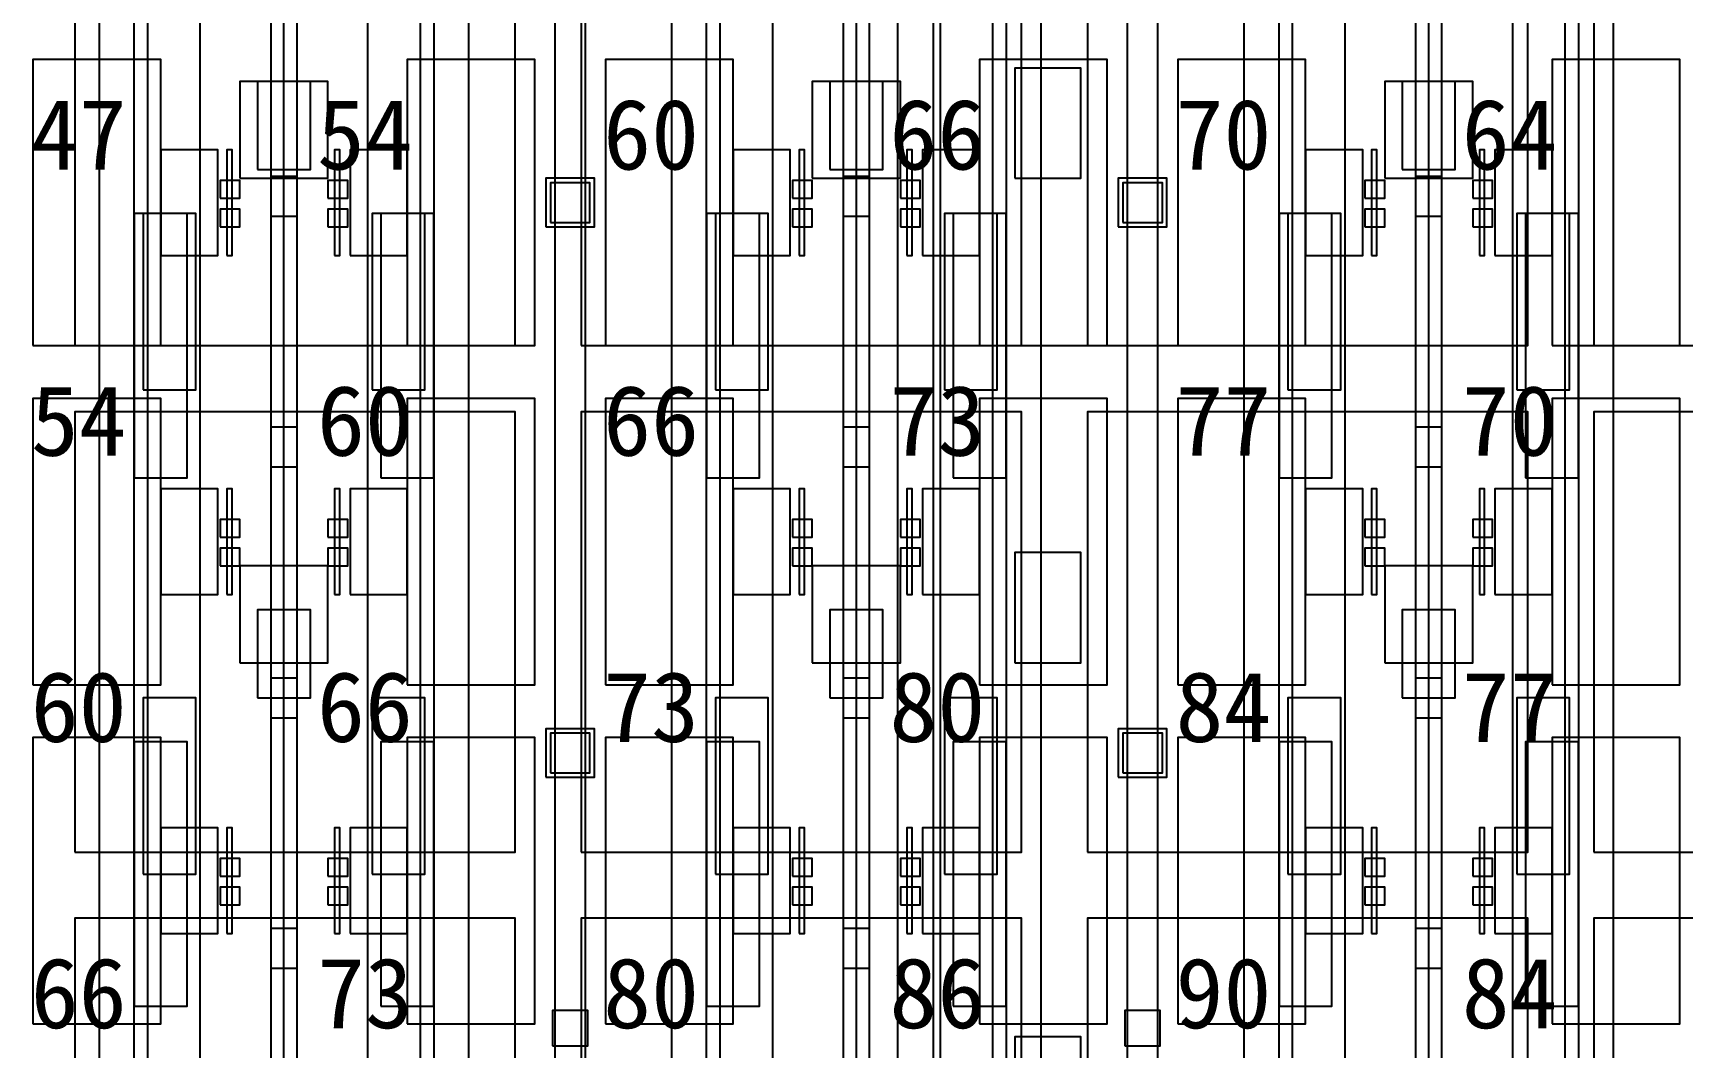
# Model space of a CAD drawing. Header units: metres. Extents: x -1640 to 1560, y -268 to 2338.
# Drawn here: x -234.45 to -196.97, y 999.05 to 1022.1 of the extents above; entities that cross this region are included whole.
import ezdxf

# ---------------------------------------------------------------- set-up
doc = ezdxf.new("R2010")
doc.units = ezdxf.units.M
for name, color, linetype in [('1F_CHL', 4, 'Continuous'), ('1F_PUMP', 2, 'Continuous'), ('1F_SCR', 3, 'Continuous'), ('1F_STRUCT_COLUMN', 8, 'Continuous'), ('2F_CSF_LATERAL_RACK_CONCEPT', 9, 'Continuous'), ('2F_RFG', 5, 'Continuous'), ('2F_STRUCT_COLUMN', 8, 'Continuous'), ('2F_VMB', 6, 'Continuous'), ('3F_CLEANROOM_OVERHEAD_PIPE_DUCT_CONCEPT', 9, 'Continuous'), ('3F_CVD', 3, 'Continuous'), ('3F_EHS_EGRESS_DIST_M', 2, 'Continuous'), ('3F_FOUP', 5, 'Continuous'), ('3F_OHT', 9, 'Continuous'), ('3F_OHTV', 1, 'Continuous'), ('3F_STRUCT_COLUMN', 8, 'Continuous'), ('3F_TBAR', 6, 'Continuous'), ('4F_FFU', 1, 'Continuous'), ('4F_STRUCT_PLENUM_TRUSS_CONCEPT', 9, 'Continuous'), ('5F_CHL', 4, 'Continuous'), ('5F_PUMP', 2, 'Continuous'), ('5F_SCR', 3, 'Continuous'), ('5F_STRUCT_COLUMN', 8, 'Continuous'), ('6F_CSF_LATERAL_RACK_CONCEPT', 9, 'Continuous'), ('6F_RFG', 5, 'Continuous'), ('6F_STRUCT_COLUMN', 8, 'Continuous'), ('6F_VMB', 6, 'Continuous'), ('7F_CLEANROOM_OVERHEAD_PIPE_DUCT_CONCEPT', 9, 'Continuous'), ('7F_CVD', 3, 'Continuous'), ('7F_EHS_EGRESS_DIST_M', 2, 'Continuous'), ('7F_FOUP', 5, 'Continuous'), ('7F_OHT', 9, 'Continuous'), ('7F_OHTV', 1, 'Continuous'), ('7F_STRUCT_COLUMN', 8, 'Continuous'), ('7F_TBAR', 6, 'Continuous'), ('8F_FFU', 1, 'Continuous'), ('8F_STRUCT_PLENUM_TRUSS_CONCEPT', 9, 'Continuous'), ('EHS_TREATED_EXHAUST', 30, 'Continuous'), ('UTIL_PCW.R_CONCEPT', 1, 'Continuous'), ('UTIL_PCW.S_CONCEPT', 6, 'Continuous')]:
    doc.layers.add(name, color=color, linetype=linetype)

msp = doc.modelspace()

# ---------------------------------------------------------------- linework, layer by layer
at = {"layer": '1F_CHL'}
for points in [[(-212.15, 1018.8), (-210.65, 1018.8), (-210.65, 1021.3), (-212.15, 1021.3)], [(-212.15, 1007.8), (-210.65, 1007.8), (-210.65, 1010.3), (-212.15, 1010.3)], [(-212.15, 996.8), (-210.65, 996.8), (-210.65, 999.3), (-212.15, 999.3)]]:
    msp.add_lwpolyline(points, close=True, dxfattribs=at)
at = {"layer": '1F_PUMP'}
for points in [[(-231.95, 1014), (-230.75, 1014), (-230.75, 1018), (-231.95, 1018)], [(-226.75, 1014), (-225.55, 1014), (-225.55, 1018), (-226.75, 1018)], [(-218.95, 1014), (-217.75, 1014), (-217.75, 1018), (-218.95, 1018)], [(-213.75, 1014), (-212.55, 1014), (-212.55, 1018), (-213.75, 1018)], [(-205.95, 1014), (-204.75, 1014), (-204.75, 1018), (-205.95, 1018)], [(-200.75, 1014), (-199.55, 1014), (-199.55, 1018), (-200.75, 1018)], [(-231.95, 1003), (-230.75, 1003), (-230.75, 1007), (-231.95, 1007)], [(-226.75, 1003), (-225.55, 1003), (-225.55, 1007), (-226.75, 1007)], [(-218.95, 1003), (-217.75, 1003), (-217.75, 1007), (-218.95, 1007)], [(-213.75, 1003), (-212.55, 1003), (-212.55, 1007), (-213.75, 1007)], [(-205.95, 1003), (-204.75, 1003), (-204.75, 1007), (-205.95, 1007)], [(-200.75, 1003), (-199.55, 1003), (-199.55, 1007), (-200.75, 1007)]]:
    msp.add_lwpolyline(points, close=True, dxfattribs=at)
at = {"layer": '1F_SCR'}
for points in [[(-229.75, 1018.8), (-227.75, 1018.8), (-227.75, 1021), (-229.75, 1021)], [(-216.75, 1018.8), (-214.75, 1018.8), (-214.75, 1021), (-216.75, 1021)], [(-203.75, 1018.8), (-201.75, 1018.8), (-201.75, 1021), (-203.75, 1021)], [(-229.75, 1007.8), (-227.75, 1007.8), (-227.75, 1010), (-229.75, 1010)], [(-216.75, 1007.8), (-214.75, 1007.8), (-214.75, 1010), (-216.75, 1010)], [(-203.75, 1007.8), (-201.75, 1007.8), (-201.75, 1010), (-203.75, 1010)]]:
    msp.add_lwpolyline(points, close=True, dxfattribs=at)
at = {"layer": '1F_STRUCT_COLUMN'}
for points in [[(-222.8, 1017.7), (-221.7, 1017.7), (-221.7, 1018.8), (-222.8, 1018.8)], [(-209.8, 1017.7), (-208.7, 1017.7), (-208.7, 1018.8), (-209.8, 1018.8)], [(-222.8, 1005.2), (-221.7, 1005.2), (-221.7, 1006.3), (-222.8, 1006.3)], [(-209.8, 1005.2), (-208.7, 1005.2), (-208.7, 1006.3), (-209.8, 1006.3)]]:
    msp.add_lwpolyline(points, close=True, dxfattribs=at)
at = {"layer": '2F_CSF_LATERAL_RACK_CONCEPT'}
for points in [[(-232.95, 891), (-232.15, 891), (-232.15, 1041), (-232.95, 1041)], [(-225.35, 891), (-224.55, 891), (-224.55, 1041), (-225.35, 1041)], [(-219.95, 891), (-219.15, 891), (-219.15, 1041), (-219.95, 1041)], [(-212.35, 891), (-211.55, 891), (-211.55, 1041), (-212.35, 1041)], [(-206.95, 891), (-206.15, 891), (-206.15, 1041), (-206.95, 1041)], [(-199.35, 891), (-198.55, 891), (-198.55, 1041), (-199.35, 1041)]]:
    msp.add_lwpolyline(points, close=True, dxfattribs=at)
at = {"layer": '2F_RFG'}
for points in [[(-232.15, 1012), (-230.95, 1012), (-230.95, 1018), (-232.15, 1018)], [(-226.55, 1012), (-225.35, 1012), (-225.35, 1018), (-226.55, 1018)], [(-219.15, 1012), (-217.95, 1012), (-217.95, 1018), (-219.15, 1018)], [(-213.55, 1012), (-212.35, 1012), (-212.35, 1018), (-213.55, 1018)], [(-206.15, 1012), (-204.95, 1012), (-204.95, 1018), (-206.15, 1018)], [(-200.55, 1012), (-199.35, 1012), (-199.35, 1018), (-200.55, 1018)], [(-232.15, 1000), (-230.95, 1000), (-230.95, 1006), (-232.15, 1006)], [(-226.55, 1000), (-225.35, 1000), (-225.35, 1006), (-226.55, 1006)], [(-219.15, 1000), (-217.95, 1000), (-217.95, 1006), (-219.15, 1006)], [(-213.55, 1000), (-212.35, 1000), (-212.35, 1006), (-213.55, 1006)], [(-206.15, 1000), (-204.95, 1000), (-204.95, 1006), (-206.15, 1006)], [(-200.55, 1000), (-199.35, 1000), (-199.35, 1006), (-200.55, 1006)]]:
    msp.add_lwpolyline(points, close=True, dxfattribs=at)
at = {"layer": '2F_STRUCT_COLUMN'}
for points in [[(-222.7, 1017.8), (-221.8, 1017.8), (-221.8, 1018.7), (-222.7, 1018.7)], [(-209.7, 1017.8), (-208.8, 1017.8), (-208.8, 1018.7), (-209.7, 1018.7)], [(-222.7, 1005.3), (-221.8, 1005.3), (-221.8, 1006.2), (-222.7, 1006.2)], [(-209.7, 1005.3), (-208.8, 1005.3), (-208.8, 1006.2), (-209.7, 1006.2)]]:
    msp.add_lwpolyline(points, close=True, dxfattribs=at)
at = {"layer": '2F_VMB'}
for points in [[(-229.35, 1019), (-228.15, 1019), (-228.15, 1021), (-229.35, 1021)], [(-216.35, 1019), (-215.15, 1019), (-215.15, 1021), (-216.35, 1021)], [(-203.35, 1019), (-202.15, 1019), (-202.15, 1021), (-203.35, 1021)], [(-229.35, 1007), (-228.15, 1007), (-228.15, 1009), (-229.35, 1009)], [(-216.35, 1007), (-215.15, 1007), (-215.15, 1009), (-216.35, 1009)], [(-203.35, 1007), (-202.15, 1007), (-202.15, 1009), (-203.35, 1009)]]:
    msp.add_lwpolyline(points, close=True, dxfattribs=at)
at = {"layer": '3F_CLEANROOM_OVERHEAD_PIPE_DUCT_CONCEPT'}
for points in [[(-231.85, 890), (-230.65, 890), (-230.65, 1042), (-231.85, 1042)], [(-226.85, 890), (-225.65, 890), (-225.65, 1042), (-226.85, 1042)], [(-218.85, 890), (-217.65, 890), (-217.65, 1042), (-218.85, 1042)], [(-213.85, 890), (-212.65, 890), (-212.65, 1042), (-213.85, 1042)], [(-205.85, 890), (-204.65, 890), (-204.65, 1042), (-205.85, 1042)], [(-200.85, 890), (-199.65, 890), (-199.65, 1042), (-200.85, 1042)]]:
    msp.add_lwpolyline(points, close=True, dxfattribs=at)
at = {"layer": '3F_CVD'}
for points in [[(-234.45, 1015), (-231.55, 1015), (-231.55, 1021.5), (-234.45, 1021.5)], [(-225.95, 1015), (-223.05, 1015), (-223.05, 1021.5), (-225.95, 1021.5)], [(-221.45, 1015), (-218.55, 1015), (-218.55, 1021.5), (-221.45, 1021.5)], [(-212.95, 1015), (-210.05, 1015), (-210.05, 1021.5), (-212.95, 1021.5)], [(-208.45, 1015), (-205.55, 1015), (-205.55, 1021.5), (-208.45, 1021.5)], [(-199.95, 1015), (-197.05, 1015), (-197.05, 1021.5), (-199.95, 1021.5)], [(-231.55, 1017.05), (-230.25, 1017.05), (-230.25, 1019.45), (-231.55, 1019.45)], [(-227.25, 1017.05), (-225.95, 1017.05), (-225.95, 1019.45), (-227.25, 1019.45)], [(-218.55, 1017.05), (-217.25, 1017.05), (-217.25, 1019.45), (-218.55, 1019.45)], [(-214.25, 1017.05), (-212.95, 1017.05), (-212.95, 1019.45), (-214.25, 1019.45)], [(-205.55, 1017.05), (-204.25, 1017.05), (-204.25, 1019.45), (-205.55, 1019.45)], [(-201.25, 1017.05), (-199.95, 1017.05), (-199.95, 1019.45), (-201.25, 1019.45)], [(-234.45, 1007.3), (-231.55, 1007.3), (-231.55, 1013.8), (-234.45, 1013.8)], [(-225.95, 1007.3), (-223.05, 1007.3), (-223.05, 1013.8), (-225.95, 1013.8)], [(-221.45, 1007.3), (-218.55, 1007.3), (-218.55, 1013.8), (-221.45, 1013.8)], [(-212.95, 1007.3), (-210.05, 1007.3), (-210.05, 1013.8), (-212.95, 1013.8)], [(-208.45, 1007.3), (-205.55, 1007.3), (-205.55, 1013.8), (-208.45, 1013.8)], [(-199.95, 1007.3), (-197.05, 1007.3), (-197.05, 1013.8), (-199.95, 1013.8)], [(-231.55, 1009.35), (-230.25, 1009.35), (-230.25, 1011.75), (-231.55, 1011.75)], [(-227.25, 1009.35), (-225.95, 1009.35), (-225.95, 1011.75), (-227.25, 1011.75)], [(-218.55, 1009.35), (-217.25, 1009.35), (-217.25, 1011.75), (-218.55, 1011.75)], [(-214.25, 1009.35), (-212.95, 1009.35), (-212.95, 1011.75), (-214.25, 1011.75)], [(-205.55, 1009.35), (-204.25, 1009.35), (-204.25, 1011.75), (-205.55, 1011.75)], [(-201.25, 1009.35), (-199.95, 1009.35), (-199.95, 1011.75), (-201.25, 1011.75)], [(-234.45, 999.6), (-231.55, 999.6), (-231.55, 1006.1), (-234.45, 1006.1)], [(-225.95, 999.6), (-223.05, 999.6), (-223.05, 1006.1), (-225.95, 1006.1)], [(-221.45, 999.6), (-218.55, 999.6), (-218.55, 1006.1), (-221.45, 1006.1)], [(-212.95, 999.6), (-210.05, 999.6), (-210.05, 1006.1), (-212.95, 1006.1)], [(-208.45, 999.6), (-205.55, 999.6), (-205.55, 1006.1), (-208.45, 1006.1)], [(-199.95, 999.6), (-197.05, 999.6), (-197.05, 1006.1), (-199.95, 1006.1)], [(-231.55, 1001.65), (-230.25, 1001.65), (-230.25, 1004.05), (-231.55, 1004.05)], [(-227.25, 1001.65), (-225.95, 1001.65), (-225.95, 1004.05), (-227.25, 1004.05)], [(-218.55, 1001.65), (-217.25, 1001.65), (-217.25, 1004.05), (-218.55, 1004.05)], [(-214.25, 1001.65), (-212.95, 1001.65), (-212.95, 1004.05), (-214.25, 1004.05)], [(-205.55, 1001.65), (-204.25, 1001.65), (-204.25, 1004.05), (-205.55, 1004.05)], [(-201.25, 1001.65), (-199.95, 1001.65), (-199.95, 1004.05), (-201.25, 1004.05)]]:
    msp.add_lwpolyline(points, close=True, dxfattribs=at)
at = {"layer": '3F_FOUP'}
for points in [[(-230.2, 1018.35), (-229.75, 1018.35), (-229.75, 1018.75), (-230.2, 1018.75)], [(-227.75, 1018.35), (-227.3, 1018.35), (-227.3, 1018.75), (-227.75, 1018.75)], [(-217.2, 1018.35), (-216.75, 1018.35), (-216.75, 1018.75), (-217.2, 1018.75)], [(-214.75, 1018.35), (-214.3, 1018.35), (-214.3, 1018.75), (-214.75, 1018.75)], [(-204.2, 1018.35), (-203.75, 1018.35), (-203.75, 1018.75), (-204.2, 1018.75)], [(-201.75, 1018.35), (-201.3, 1018.35), (-201.3, 1018.75), (-201.75, 1018.75)], [(-230.2, 1017.7), (-229.75, 1017.7), (-229.75, 1018.1), (-230.2, 1018.1)], [(-227.75, 1017.7), (-227.3, 1017.7), (-227.3, 1018.1), (-227.75, 1018.1)], [(-217.2, 1017.7), (-216.75, 1017.7), (-216.75, 1018.1), (-217.2, 1018.1)], [(-214.75, 1017.7), (-214.3, 1017.7), (-214.3, 1018.1), (-214.75, 1018.1)], [(-204.2, 1017.7), (-203.75, 1017.7), (-203.75, 1018.1), (-204.2, 1018.1)], [(-201.75, 1017.7), (-201.3, 1017.7), (-201.3, 1018.1), (-201.75, 1018.1)], [(-230.2, 1010.65), (-229.75, 1010.65), (-229.75, 1011.05), (-230.2, 1011.05)], [(-227.75, 1010.65), (-227.3, 1010.65), (-227.3, 1011.05), (-227.75, 1011.05)], [(-217.2, 1010.65), (-216.75, 1010.65), (-216.75, 1011.05), (-217.2, 1011.05)], [(-214.75, 1010.65), (-214.3, 1010.65), (-214.3, 1011.05), (-214.75, 1011.05)], [(-204.2, 1010.65), (-203.75, 1010.65), (-203.75, 1011.05), (-204.2, 1011.05)], [(-201.75, 1010.65), (-201.3, 1010.65), (-201.3, 1011.05), (-201.75, 1011.05)], [(-230.2, 1010), (-229.75, 1010), (-229.75, 1010.4), (-230.2, 1010.4)], [(-227.75, 1010), (-227.3, 1010), (-227.3, 1010.4), (-227.75, 1010.4)], [(-217.2, 1010), (-216.75, 1010), (-216.75, 1010.4), (-217.2, 1010.4)], [(-214.75, 1010), (-214.3, 1010), (-214.3, 1010.4), (-214.75, 1010.4)], [(-204.2, 1010), (-203.75, 1010), (-203.75, 1010.4), (-204.2, 1010.4)], [(-201.75, 1010), (-201.3, 1010), (-201.3, 1010.4), (-201.75, 1010.4)], [(-230.2, 1002.95), (-229.75, 1002.95), (-229.75, 1003.35), (-230.2, 1003.35)], [(-227.75, 1002.95), (-227.3, 1002.95), (-227.3, 1003.35), (-227.75, 1003.35)], [(-217.2, 1002.95), (-216.75, 1002.95), (-216.75, 1003.35), (-217.2, 1003.35)], [(-214.75, 1002.95), (-214.3, 1002.95), (-214.3, 1003.35), (-214.75, 1003.35)], [(-204.2, 1002.95), (-203.75, 1002.95), (-203.75, 1003.35), (-204.2, 1003.35)], [(-201.75, 1002.95), (-201.3, 1002.95), (-201.3, 1003.35), (-201.75, 1003.35)], [(-230.2, 1002.3), (-229.75, 1002.3), (-229.75, 1002.7), (-230.2, 1002.7)], [(-227.75, 1002.3), (-227.3, 1002.3), (-227.3, 1002.7), (-227.75, 1002.7)], [(-217.2, 1002.3), (-216.75, 1002.3), (-216.75, 1002.7), (-217.2, 1002.7)], [(-214.75, 1002.3), (-214.3, 1002.3), (-214.3, 1002.7), (-214.75, 1002.7)], [(-204.2, 1002.3), (-203.75, 1002.3), (-203.75, 1002.7), (-204.2, 1002.7)], [(-201.75, 1002.3), (-201.3, 1002.3), (-201.3, 1002.7), (-201.75, 1002.7)]]:
    msp.add_lwpolyline(points, close=True, dxfattribs=at)
at = {"layer": '3F_OHT'}
for p, q in [((-228.75, 970), (-228.75, 1042)), ((-215.75, 970), (-215.75, 1042)), ((-202.75, 970), (-202.75, 1042))]:
    msp.add_line(p, q, dxfattribs=at)
at = {"layer": '3F_OHTV'}
for points in [[(-229.05, 1017.94), (-228.45, 1017.94), (-228.45, 1018.84), (-229.05, 1018.84)], [(-216.05, 1017.94), (-215.45, 1017.94), (-215.45, 1018.84), (-216.05, 1018.84)], [(-203.05, 1017.94), (-202.45, 1017.94), (-202.45, 1018.84), (-203.05, 1018.84)], [(-229.05, 1012.25), (-228.45, 1012.25), (-228.45, 1013.15), (-229.05, 1013.15)], [(-216.05, 1012.25), (-215.45, 1012.25), (-215.45, 1013.15), (-216.05, 1013.15)], [(-203.05, 1012.25), (-202.45, 1012.25), (-202.45, 1013.15), (-203.05, 1013.15)], [(-229.05, 1006.55), (-228.45, 1006.55), (-228.45, 1007.45), (-229.05, 1007.45)], [(-216.05, 1006.55), (-215.45, 1006.55), (-215.45, 1007.45), (-216.05, 1007.45)], [(-203.05, 1006.55), (-202.45, 1006.55), (-202.45, 1007.45), (-203.05, 1007.45)], [(-229.05, 1000.86), (-228.45, 1000.86), (-228.45, 1001.76), (-229.05, 1001.76)], [(-216.05, 1000.86), (-215.45, 1000.86), (-215.45, 1001.76), (-216.05, 1001.76)], [(-203.05, 1000.86), (-202.45, 1000.86), (-202.45, 1001.76), (-203.05, 1001.76)]]:
    msp.add_lwpolyline(points, close=True, dxfattribs=at)
at = {"layer": '3F_STRUCT_COLUMN'}
for points in [[(-222.65, 999.1), (-221.85, 999.1), (-221.85, 999.9), (-222.65, 999.9)], [(-209.65, 999.1), (-208.85, 999.1), (-208.85, 999.9), (-209.65, 999.9)]]:
    msp.add_lwpolyline(points, close=True, dxfattribs=at)
at = {"layer": '3F_TBAR'}
for points in [[(-230.05, 1017.05), (-229.93, 1017.05), (-229.93, 1019.45), (-230.05, 1019.45)], [(-227.6, 1017.05), (-227.48, 1017.05), (-227.48, 1019.45), (-227.6, 1019.45)], [(-217.05, 1017.05), (-216.93, 1017.05), (-216.93, 1019.45), (-217.05, 1019.45)], [(-214.6, 1017.05), (-214.48, 1017.05), (-214.48, 1019.45), (-214.6, 1019.45)], [(-204.05, 1017.05), (-203.93, 1017.05), (-203.93, 1019.45), (-204.05, 1019.45)], [(-201.6, 1017.05), (-201.48, 1017.05), (-201.48, 1019.45), (-201.6, 1019.45)], [(-230.05, 1009.35), (-229.93, 1009.35), (-229.93, 1011.75), (-230.05, 1011.75)], [(-227.6, 1009.35), (-227.48, 1009.35), (-227.48, 1011.75), (-227.6, 1011.75)], [(-217.05, 1009.35), (-216.93, 1009.35), (-216.93, 1011.75), (-217.05, 1011.75)], [(-214.6, 1009.35), (-214.48, 1009.35), (-214.48, 1011.75), (-214.6, 1011.75)], [(-204.05, 1009.35), (-203.93, 1009.35), (-203.93, 1011.75), (-204.05, 1011.75)], [(-201.6, 1009.35), (-201.48, 1009.35), (-201.48, 1011.75), (-201.6, 1011.75)], [(-230.05, 1001.65), (-229.93, 1001.65), (-229.93, 1004.05), (-230.05, 1004.05)], [(-227.6, 1001.65), (-227.48, 1001.65), (-227.48, 1004.05), (-227.6, 1004.05)], [(-217.05, 1001.65), (-216.93, 1001.65), (-216.93, 1004.05), (-217.05, 1004.05)], [(-214.6, 1001.65), (-214.48, 1001.65), (-214.48, 1004.05), (-214.6, 1004.05)], [(-204.05, 1001.65), (-203.93, 1001.65), (-203.93, 1004.05), (-204.05, 1004.05)], [(-201.6, 1001.65), (-201.48, 1001.65), (-201.48, 1004.05), (-201.6, 1004.05)]]:
    msp.add_lwpolyline(points, close=True, dxfattribs=at)
at = {"layer": '4F_FFU'}
for points in [[(-233.5, 1015), (-223.5, 1015), (-223.5, 1025), (-233.5, 1025)], [(-222, 1015), (-212, 1015), (-212, 1025), (-222, 1025)], [(-210.5, 1015), (-200.5, 1015), (-200.5, 1025), (-210.5, 1025)], [(-199, 1015), (-189, 1015), (-189, 1025), (-199, 1025)], [(-233.5, 1003.5), (-223.5, 1003.5), (-223.5, 1013.5), (-233.5, 1013.5)], [(-222, 1003.5), (-212, 1003.5), (-212, 1013.5), (-222, 1013.5)], [(-210.5, 1003.5), (-200.5, 1003.5), (-200.5, 1013.5), (-210.5, 1013.5)], [(-199, 1003.5), (-189, 1003.5), (-189, 1013.5), (-199, 1013.5)], [(-233.5, 992), (-223.5, 992), (-223.5, 1002), (-233.5, 1002)], [(-222, 992), (-212, 992), (-212, 1002), (-222, 1002)], [(-210.5, 992), (-200.5, 992), (-200.5, 1002), (-210.5, 1002)], [(-199, 992), (-189, 992), (-189, 1002), (-199, 1002)]]:
    msp.add_lwpolyline(points, close=True, dxfattribs=at)
at = {"layer": '4F_STRUCT_PLENUM_TRUSS_CONCEPT'}
for points in [[(-222.6, 887), (-221.9, 887), (-221.9, 1045), (-222.6, 1045)], [(-209.6, 887), (-208.9, 887), (-208.9, 1045), (-209.6, 1045)]]:
    msp.add_lwpolyline(points, close=True, dxfattribs=at)
at = {"layer": '5F_CHL'}
for points in [[(-212.15, 1018.8), (-210.65, 1018.8), (-210.65, 1021.3), (-212.15, 1021.3)], [(-212.15, 1007.8), (-210.65, 1007.8), (-210.65, 1010.3), (-212.15, 1010.3)], [(-212.15, 996.8), (-210.65, 996.8), (-210.65, 999.3), (-212.15, 999.3)]]:
    msp.add_lwpolyline(points, close=True, dxfattribs=at)
at = {"layer": '5F_PUMP'}
for points in [[(-231.95, 1014), (-230.75, 1014), (-230.75, 1018), (-231.95, 1018)], [(-226.75, 1014), (-225.55, 1014), (-225.55, 1018), (-226.75, 1018)], [(-218.95, 1014), (-217.75, 1014), (-217.75, 1018), (-218.95, 1018)], [(-213.75, 1014), (-212.55, 1014), (-212.55, 1018), (-213.75, 1018)], [(-205.95, 1014), (-204.75, 1014), (-204.75, 1018), (-205.95, 1018)], [(-200.75, 1014), (-199.55, 1014), (-199.55, 1018), (-200.75, 1018)], [(-231.95, 1003), (-230.75, 1003), (-230.75, 1007), (-231.95, 1007)], [(-226.75, 1003), (-225.55, 1003), (-225.55, 1007), (-226.75, 1007)], [(-218.95, 1003), (-217.75, 1003), (-217.75, 1007), (-218.95, 1007)], [(-213.75, 1003), (-212.55, 1003), (-212.55, 1007), (-213.75, 1007)], [(-205.95, 1003), (-204.75, 1003), (-204.75, 1007), (-205.95, 1007)], [(-200.75, 1003), (-199.55, 1003), (-199.55, 1007), (-200.75, 1007)]]:
    msp.add_lwpolyline(points, close=True, dxfattribs=at)
at = {"layer": '5F_SCR'}
for points in [[(-229.75, 1018.8), (-227.75, 1018.8), (-227.75, 1021), (-229.75, 1021)], [(-216.75, 1018.8), (-214.75, 1018.8), (-214.75, 1021), (-216.75, 1021)], [(-203.75, 1018.8), (-201.75, 1018.8), (-201.75, 1021), (-203.75, 1021)], [(-229.75, 1007.8), (-227.75, 1007.8), (-227.75, 1010), (-229.75, 1010)], [(-216.75, 1007.8), (-214.75, 1007.8), (-214.75, 1010), (-216.75, 1010)], [(-203.75, 1007.8), (-201.75, 1007.8), (-201.75, 1010), (-203.75, 1010)]]:
    msp.add_lwpolyline(points, close=True, dxfattribs=at)
at = {"layer": '5F_STRUCT_COLUMN'}
for points in [[(-222.8, 1017.7), (-221.7, 1017.7), (-221.7, 1018.8), (-222.8, 1018.8)], [(-209.8, 1017.7), (-208.7, 1017.7), (-208.7, 1018.8), (-209.8, 1018.8)], [(-222.8, 1005.2), (-221.7, 1005.2), (-221.7, 1006.3), (-222.8, 1006.3)], [(-209.8, 1005.2), (-208.7, 1005.2), (-208.7, 1006.3), (-209.8, 1006.3)]]:
    msp.add_lwpolyline(points, close=True, dxfattribs=at)
at = {"layer": '6F_CSF_LATERAL_RACK_CONCEPT'}
for points in [[(-232.95, 891), (-232.15, 891), (-232.15, 1041), (-232.95, 1041)], [(-225.35, 891), (-224.55, 891), (-224.55, 1041), (-225.35, 1041)], [(-219.95, 891), (-219.15, 891), (-219.15, 1041), (-219.95, 1041)], [(-212.35, 891), (-211.55, 891), (-211.55, 1041), (-212.35, 1041)], [(-206.95, 891), (-206.15, 891), (-206.15, 1041), (-206.95, 1041)], [(-199.35, 891), (-198.55, 891), (-198.55, 1041), (-199.35, 1041)]]:
    msp.add_lwpolyline(points, close=True, dxfattribs=at)
at = {"layer": '6F_RFG'}
for points in [[(-232.15, 1012), (-230.95, 1012), (-230.95, 1018), (-232.15, 1018)], [(-226.55, 1012), (-225.35, 1012), (-225.35, 1018), (-226.55, 1018)], [(-219.15, 1012), (-217.95, 1012), (-217.95, 1018), (-219.15, 1018)], [(-213.55, 1012), (-212.35, 1012), (-212.35, 1018), (-213.55, 1018)], [(-206.15, 1012), (-204.95, 1012), (-204.95, 1018), (-206.15, 1018)], [(-200.55, 1012), (-199.35, 1012), (-199.35, 1018), (-200.55, 1018)], [(-232.15, 1000), (-230.95, 1000), (-230.95, 1006), (-232.15, 1006)], [(-226.55, 1000), (-225.35, 1000), (-225.35, 1006), (-226.55, 1006)], [(-219.15, 1000), (-217.95, 1000), (-217.95, 1006), (-219.15, 1006)], [(-213.55, 1000), (-212.35, 1000), (-212.35, 1006), (-213.55, 1006)], [(-206.15, 1000), (-204.95, 1000), (-204.95, 1006), (-206.15, 1006)], [(-200.55, 1000), (-199.35, 1000), (-199.35, 1006), (-200.55, 1006)]]:
    msp.add_lwpolyline(points, close=True, dxfattribs=at)
at = {"layer": '6F_STRUCT_COLUMN'}
for points in [[(-222.7, 1017.8), (-221.8, 1017.8), (-221.8, 1018.7), (-222.7, 1018.7)], [(-209.7, 1017.8), (-208.8, 1017.8), (-208.8, 1018.7), (-209.7, 1018.7)], [(-222.7, 1005.3), (-221.8, 1005.3), (-221.8, 1006.2), (-222.7, 1006.2)], [(-209.7, 1005.3), (-208.8, 1005.3), (-208.8, 1006.2), (-209.7, 1006.2)]]:
    msp.add_lwpolyline(points, close=True, dxfattribs=at)
at = {"layer": '6F_VMB'}
for points in [[(-229.35, 1019), (-228.15, 1019), (-228.15, 1021), (-229.35, 1021)], [(-216.35, 1019), (-215.15, 1019), (-215.15, 1021), (-216.35, 1021)], [(-203.35, 1019), (-202.15, 1019), (-202.15, 1021), (-203.35, 1021)], [(-229.35, 1007), (-228.15, 1007), (-228.15, 1009), (-229.35, 1009)], [(-216.35, 1007), (-215.15, 1007), (-215.15, 1009), (-216.35, 1009)], [(-203.35, 1007), (-202.15, 1007), (-202.15, 1009), (-203.35, 1009)]]:
    msp.add_lwpolyline(points, close=True, dxfattribs=at)
at = {"layer": '7F_CLEANROOM_OVERHEAD_PIPE_DUCT_CONCEPT'}
for points in [[(-231.85, 890), (-230.65, 890), (-230.65, 1042), (-231.85, 1042)], [(-226.85, 890), (-225.65, 890), (-225.65, 1042), (-226.85, 1042)], [(-218.85, 890), (-217.65, 890), (-217.65, 1042), (-218.85, 1042)], [(-213.85, 890), (-212.65, 890), (-212.65, 1042), (-213.85, 1042)], [(-205.85, 890), (-204.65, 890), (-204.65, 1042), (-205.85, 1042)], [(-200.85, 890), (-199.65, 890), (-199.65, 1042), (-200.85, 1042)]]:
    msp.add_lwpolyline(points, close=True, dxfattribs=at)
at = {"layer": '7F_CVD'}
for points in [[(-234.45, 1015), (-231.55, 1015), (-231.55, 1021.5), (-234.45, 1021.5)], [(-225.95, 1015), (-223.05, 1015), (-223.05, 1021.5), (-225.95, 1021.5)], [(-221.45, 1015), (-218.55, 1015), (-218.55, 1021.5), (-221.45, 1021.5)], [(-212.95, 1015), (-210.05, 1015), (-210.05, 1021.5), (-212.95, 1021.5)], [(-208.45, 1015), (-205.55, 1015), (-205.55, 1021.5), (-208.45, 1021.5)], [(-199.95, 1015), (-197.05, 1015), (-197.05, 1021.5), (-199.95, 1021.5)], [(-231.55, 1017.05), (-230.25, 1017.05), (-230.25, 1019.45), (-231.55, 1019.45)], [(-227.25, 1017.05), (-225.95, 1017.05), (-225.95, 1019.45), (-227.25, 1019.45)], [(-218.55, 1017.05), (-217.25, 1017.05), (-217.25, 1019.45), (-218.55, 1019.45)], [(-214.25, 1017.05), (-212.95, 1017.05), (-212.95, 1019.45), (-214.25, 1019.45)], [(-205.55, 1017.05), (-204.25, 1017.05), (-204.25, 1019.45), (-205.55, 1019.45)], [(-201.25, 1017.05), (-199.95, 1017.05), (-199.95, 1019.45), (-201.25, 1019.45)], [(-234.45, 1007.3), (-231.55, 1007.3), (-231.55, 1013.8), (-234.45, 1013.8)], [(-225.95, 1007.3), (-223.05, 1007.3), (-223.05, 1013.8), (-225.95, 1013.8)], [(-221.45, 1007.3), (-218.55, 1007.3), (-218.55, 1013.8), (-221.45, 1013.8)], [(-212.95, 1007.3), (-210.05, 1007.3), (-210.05, 1013.8), (-212.95, 1013.8)], [(-208.45, 1007.3), (-205.55, 1007.3), (-205.55, 1013.8), (-208.45, 1013.8)], [(-199.95, 1007.3), (-197.05, 1007.3), (-197.05, 1013.8), (-199.95, 1013.8)], [(-231.55, 1009.35), (-230.25, 1009.35), (-230.25, 1011.75), (-231.55, 1011.75)], [(-227.25, 1009.35), (-225.95, 1009.35), (-225.95, 1011.75), (-227.25, 1011.75)], [(-218.55, 1009.35), (-217.25, 1009.35), (-217.25, 1011.75), (-218.55, 1011.75)], [(-214.25, 1009.35), (-212.95, 1009.35), (-212.95, 1011.75), (-214.25, 1011.75)], [(-205.55, 1009.35), (-204.25, 1009.35), (-204.25, 1011.75), (-205.55, 1011.75)], [(-201.25, 1009.35), (-199.95, 1009.35), (-199.95, 1011.75), (-201.25, 1011.75)], [(-234.45, 999.6), (-231.55, 999.6), (-231.55, 1006.1), (-234.45, 1006.1)], [(-225.95, 999.6), (-223.05, 999.6), (-223.05, 1006.1), (-225.95, 1006.1)], [(-221.45, 999.6), (-218.55, 999.6), (-218.55, 1006.1), (-221.45, 1006.1)], [(-212.95, 999.6), (-210.05, 999.6), (-210.05, 1006.1), (-212.95, 1006.1)], [(-208.45, 999.6), (-205.55, 999.6), (-205.55, 1006.1), (-208.45, 1006.1)], [(-199.95, 999.6), (-197.05, 999.6), (-197.05, 1006.1), (-199.95, 1006.1)], [(-231.55, 1001.65), (-230.25, 1001.65), (-230.25, 1004.05), (-231.55, 1004.05)], [(-227.25, 1001.65), (-225.95, 1001.65), (-225.95, 1004.05), (-227.25, 1004.05)], [(-218.55, 1001.65), (-217.25, 1001.65), (-217.25, 1004.05), (-218.55, 1004.05)], [(-214.25, 1001.65), (-212.95, 1001.65), (-212.95, 1004.05), (-214.25, 1004.05)], [(-205.55, 1001.65), (-204.25, 1001.65), (-204.25, 1004.05), (-205.55, 1004.05)], [(-201.25, 1001.65), (-199.95, 1001.65), (-199.95, 1004.05), (-201.25, 1004.05)]]:
    msp.add_lwpolyline(points, close=True, dxfattribs=at)
at = {"layer": '7F_FOUP'}
for points in [[(-230.2, 1018.35), (-229.75, 1018.35), (-229.75, 1018.75), (-230.2, 1018.75)], [(-227.75, 1018.35), (-227.3, 1018.35), (-227.3, 1018.75), (-227.75, 1018.75)], [(-217.2, 1018.35), (-216.75, 1018.35), (-216.75, 1018.75), (-217.2, 1018.75)], [(-214.75, 1018.35), (-214.3, 1018.35), (-214.3, 1018.75), (-214.75, 1018.75)], [(-204.2, 1018.35), (-203.75, 1018.35), (-203.75, 1018.75), (-204.2, 1018.75)], [(-201.75, 1018.35), (-201.3, 1018.35), (-201.3, 1018.75), (-201.75, 1018.75)], [(-230.2, 1017.7), (-229.75, 1017.7), (-229.75, 1018.1), (-230.2, 1018.1)], [(-227.75, 1017.7), (-227.3, 1017.7), (-227.3, 1018.1), (-227.75, 1018.1)], [(-217.2, 1017.7), (-216.75, 1017.7), (-216.75, 1018.1), (-217.2, 1018.1)], [(-214.75, 1017.7), (-214.3, 1017.7), (-214.3, 1018.1), (-214.75, 1018.1)], [(-204.2, 1017.7), (-203.75, 1017.7), (-203.75, 1018.1), (-204.2, 1018.1)], [(-201.75, 1017.7), (-201.3, 1017.7), (-201.3, 1018.1), (-201.75, 1018.1)], [(-230.2, 1010.65), (-229.75, 1010.65), (-229.75, 1011.05), (-230.2, 1011.05)], [(-227.75, 1010.65), (-227.3, 1010.65), (-227.3, 1011.05), (-227.75, 1011.05)], [(-217.2, 1010.65), (-216.75, 1010.65), (-216.75, 1011.05), (-217.2, 1011.05)], [(-214.75, 1010.65), (-214.3, 1010.65), (-214.3, 1011.05), (-214.75, 1011.05)], [(-204.2, 1010.65), (-203.75, 1010.65), (-203.75, 1011.05), (-204.2, 1011.05)], [(-201.75, 1010.65), (-201.3, 1010.65), (-201.3, 1011.05), (-201.75, 1011.05)], [(-230.2, 1010), (-229.75, 1010), (-229.75, 1010.4), (-230.2, 1010.4)], [(-227.75, 1010), (-227.3, 1010), (-227.3, 1010.4), (-227.75, 1010.4)], [(-217.2, 1010), (-216.75, 1010), (-216.75, 1010.4), (-217.2, 1010.4)], [(-214.75, 1010), (-214.3, 1010), (-214.3, 1010.4), (-214.75, 1010.4)], [(-204.2, 1010), (-203.75, 1010), (-203.75, 1010.4), (-204.2, 1010.4)], [(-201.75, 1010), (-201.3, 1010), (-201.3, 1010.4), (-201.75, 1010.4)], [(-230.2, 1002.95), (-229.75, 1002.95), (-229.75, 1003.35), (-230.2, 1003.35)], [(-227.75, 1002.95), (-227.3, 1002.95), (-227.3, 1003.35), (-227.75, 1003.35)], [(-217.2, 1002.95), (-216.75, 1002.95), (-216.75, 1003.35), (-217.2, 1003.35)], [(-214.75, 1002.95), (-214.3, 1002.95), (-214.3, 1003.35), (-214.75, 1003.35)], [(-204.2, 1002.95), (-203.75, 1002.95), (-203.75, 1003.35), (-204.2, 1003.35)], [(-201.75, 1002.95), (-201.3, 1002.95), (-201.3, 1003.35), (-201.75, 1003.35)], [(-230.2, 1002.3), (-229.75, 1002.3), (-229.75, 1002.7), (-230.2, 1002.7)], [(-227.75, 1002.3), (-227.3, 1002.3), (-227.3, 1002.7), (-227.75, 1002.7)], [(-217.2, 1002.3), (-216.75, 1002.3), (-216.75, 1002.7), (-217.2, 1002.7)], [(-214.75, 1002.3), (-214.3, 1002.3), (-214.3, 1002.7), (-214.75, 1002.7)], [(-204.2, 1002.3), (-203.75, 1002.3), (-203.75, 1002.7), (-204.2, 1002.7)], [(-201.75, 1002.3), (-201.3, 1002.3), (-201.3, 1002.7), (-201.75, 1002.7)]]:
    msp.add_lwpolyline(points, close=True, dxfattribs=at)
at = {"layer": '7F_OHT'}
for p, q in [((-228.75, 970), (-228.75, 1042)), ((-215.75, 970), (-215.75, 1042)), ((-202.75, 970), (-202.75, 1042))]:
    msp.add_line(p, q, dxfattribs=at)
at = {"layer": '7F_OHTV'}
for points in [[(-229.05, 1017.94), (-228.45, 1017.94), (-228.45, 1018.84), (-229.05, 1018.84)], [(-216.05, 1017.94), (-215.45, 1017.94), (-215.45, 1018.84), (-216.05, 1018.84)], [(-203.05, 1017.94), (-202.45, 1017.94), (-202.45, 1018.84), (-203.05, 1018.84)], [(-229.05, 1012.25), (-228.45, 1012.25), (-228.45, 1013.15), (-229.05, 1013.15)], [(-216.05, 1012.25), (-215.45, 1012.25), (-215.45, 1013.15), (-216.05, 1013.15)], [(-203.05, 1012.25), (-202.45, 1012.25), (-202.45, 1013.15), (-203.05, 1013.15)], [(-229.05, 1006.55), (-228.45, 1006.55), (-228.45, 1007.45), (-229.05, 1007.45)], [(-216.05, 1006.55), (-215.45, 1006.55), (-215.45, 1007.45), (-216.05, 1007.45)], [(-203.05, 1006.55), (-202.45, 1006.55), (-202.45, 1007.45), (-203.05, 1007.45)], [(-229.05, 1000.86), (-228.45, 1000.86), (-228.45, 1001.76), (-229.05, 1001.76)], [(-216.05, 1000.86), (-215.45, 1000.86), (-215.45, 1001.76), (-216.05, 1001.76)], [(-203.05, 1000.86), (-202.45, 1000.86), (-202.45, 1001.76), (-203.05, 1001.76)]]:
    msp.add_lwpolyline(points, close=True, dxfattribs=at)
at = {"layer": '7F_STRUCT_COLUMN'}
for points in [[(-222.65, 999.1), (-221.85, 999.1), (-221.85, 999.9), (-222.65, 999.9)], [(-209.65, 999.1), (-208.85, 999.1), (-208.85, 999.9), (-209.65, 999.9)]]:
    msp.add_lwpolyline(points, close=True, dxfattribs=at)
at = {"layer": '7F_TBAR'}
for points in [[(-230.05, 1017.05), (-229.93, 1017.05), (-229.93, 1019.45), (-230.05, 1019.45)], [(-227.6, 1017.05), (-227.48, 1017.05), (-227.48, 1019.45), (-227.6, 1019.45)], [(-217.05, 1017.05), (-216.93, 1017.05), (-216.93, 1019.45), (-217.05, 1019.45)], [(-214.6, 1017.05), (-214.48, 1017.05), (-214.48, 1019.45), (-214.6, 1019.45)], [(-204.05, 1017.05), (-203.93, 1017.05), (-203.93, 1019.45), (-204.05, 1019.45)], [(-201.6, 1017.05), (-201.48, 1017.05), (-201.48, 1019.45), (-201.6, 1019.45)], [(-230.05, 1009.35), (-229.93, 1009.35), (-229.93, 1011.75), (-230.05, 1011.75)], [(-227.6, 1009.35), (-227.48, 1009.35), (-227.48, 1011.75), (-227.6, 1011.75)], [(-217.05, 1009.35), (-216.93, 1009.35), (-216.93, 1011.75), (-217.05, 1011.75)], [(-214.6, 1009.35), (-214.48, 1009.35), (-214.48, 1011.75), (-214.6, 1011.75)], [(-204.05, 1009.35), (-203.93, 1009.35), (-203.93, 1011.75), (-204.05, 1011.75)], [(-201.6, 1009.35), (-201.48, 1009.35), (-201.48, 1011.75), (-201.6, 1011.75)], [(-230.05, 1001.65), (-229.93, 1001.65), (-229.93, 1004.05), (-230.05, 1004.05)], [(-227.6, 1001.65), (-227.48, 1001.65), (-227.48, 1004.05), (-227.6, 1004.05)], [(-217.05, 1001.65), (-216.93, 1001.65), (-216.93, 1004.05), (-217.05, 1004.05)], [(-214.6, 1001.65), (-214.48, 1001.65), (-214.48, 1004.05), (-214.6, 1004.05)], [(-204.05, 1001.65), (-203.93, 1001.65), (-203.93, 1004.05), (-204.05, 1004.05)], [(-201.6, 1001.65), (-201.48, 1001.65), (-201.48, 1004.05), (-201.6, 1004.05)]]:
    msp.add_lwpolyline(points, close=True, dxfattribs=at)
at = {"layer": '8F_FFU'}
for points in [[(-233.5, 1015), (-223.5, 1015), (-223.5, 1025), (-233.5, 1025)], [(-222, 1015), (-212, 1015), (-212, 1025), (-222, 1025)], [(-210.5, 1015), (-200.5, 1015), (-200.5, 1025), (-210.5, 1025)], [(-199, 1015), (-189, 1015), (-189, 1025), (-199, 1025)], [(-233.5, 1003.5), (-223.5, 1003.5), (-223.5, 1013.5), (-233.5, 1013.5)], [(-222, 1003.5), (-212, 1003.5), (-212, 1013.5), (-222, 1013.5)], [(-210.5, 1003.5), (-200.5, 1003.5), (-200.5, 1013.5), (-210.5, 1013.5)], [(-199, 1003.5), (-189, 1003.5), (-189, 1013.5), (-199, 1013.5)], [(-233.5, 992), (-223.5, 992), (-223.5, 1002), (-233.5, 1002)], [(-222, 992), (-212, 992), (-212, 1002), (-222, 1002)], [(-210.5, 992), (-200.5, 992), (-200.5, 1002), (-210.5, 1002)], [(-199, 992), (-189, 992), (-189, 1002), (-199, 1002)]]:
    msp.add_lwpolyline(points, close=True, dxfattribs=at)
at = {"layer": '8F_STRUCT_PLENUM_TRUSS_CONCEPT'}
for points in [[(-222.6, 887), (-221.9, 887), (-221.9, 1045), (-222.6, 1045)], [(-209.6, 887), (-208.9, 887), (-208.9, 1045), (-209.6, 1045)]]:
    msp.add_lwpolyline(points, close=True, dxfattribs=at)
at = {"layer": 'EHS_TREATED_EXHAUST'}
for points in [[(-229.05, 891), (-228.45, 891), (-228.45, 1053), (-229.05, 1053)], [(-229.05, 891), (-228.45, 891), (-228.45, 1053), (-229.05, 1053)], [(-216.05, 891), (-215.45, 891), (-215.45, 1053), (-216.05, 1053)], [(-216.05, 891), (-215.45, 891), (-215.45, 1053), (-216.05, 1053)], [(-203.05, 891), (-202.45, 891), (-202.45, 1053), (-203.05, 1053)], [(-203.05, 891), (-202.45, 891), (-202.45, 1053), (-203.05, 1053)]]:
    msp.add_lwpolyline(points, close=True, dxfattribs=at)
at = {"layer": 'UTIL_PCW.R_CONCEPT'}
msp.add_line((-213.995, 892.77), (-213.995, 1039.22), dxfattribs=at)
msp.add_line((-213.995, 892.77), (-213.995, 1039.22), dxfattribs=at)
at = {"layer": 'UTIL_PCW.S_CONCEPT'}
msp.add_line((-214.805, 892.77), (-214.805, 1039.22), dxfattribs=at)
msp.add_line((-214.805, 892.77), (-214.805, 1039.22), dxfattribs=at)

# ---------------------------------------------------------------- texts
at = {"layer": '3F_EHS_EGRESS_DIST_M'}
for s, p in [('47', (-234.5, 1019)), ('54', (-228, 1019)), ('60', (-221.5, 1019)), ('66', (-215, 1019)), ('70', (-208.5, 1019)), ('64', (-202, 1019)), ('60', (-228, 1012.5)), ('66', (-221.5, 1012.5)), ('73', (-215, 1012.5)), ('70', (-202, 1012.5)), ('54', (-234.5, 1012.5)), ('77', (-208.5, 1012.5)), ('60', (-234.5, 1006)), ('66', (-228, 1006)), ('73', (-221.5, 1006)), ('80', (-215, 1006)), ('84', (-208.5, 1006)), ('77', (-202, 1006)), ('66', (-234.5, 999.5)), ('73', (-228, 999.5)), ('80', (-221.5, 999.5)), ('86', (-215, 999.5)), ('90', (-208.5, 999.5)), ('84', (-202, 999.5))]:
    msp.add_text(s, height=1.6, dxfattribs=at).set_placement(p)
at = {"layer": '7F_EHS_EGRESS_DIST_M'}
for s, p in [('47', (-234.5, 1019)), ('54', (-228, 1019)), ('60', (-221.5, 1019)), ('66', (-215, 1019)), ('70', (-208.5, 1019)), ('64', (-202, 1019)), ('60', (-228, 1012.5)), ('66', (-221.5, 1012.5)), ('73', (-215, 1012.5)), ('70', (-202, 1012.5)), ('54', (-234.5, 1012.5)), ('77', (-208.5, 1012.5)), ('60', (-234.5, 1006)), ('66', (-228, 1006)), ('73', (-221.5, 1006)), ('80', (-215, 1006)), ('84', (-208.5, 1006)), ('77', (-202, 1006)), ('66', (-234.5, 999.5)), ('73', (-228, 999.5)), ('80', (-221.5, 999.5)), ('86', (-215, 999.5)), ('90', (-208.5, 999.5)), ('84', (-202, 999.5))]:
    msp.add_text(s, height=1.6, dxfattribs=at).set_placement(p)

doc.saveas('drawing.dxf')
